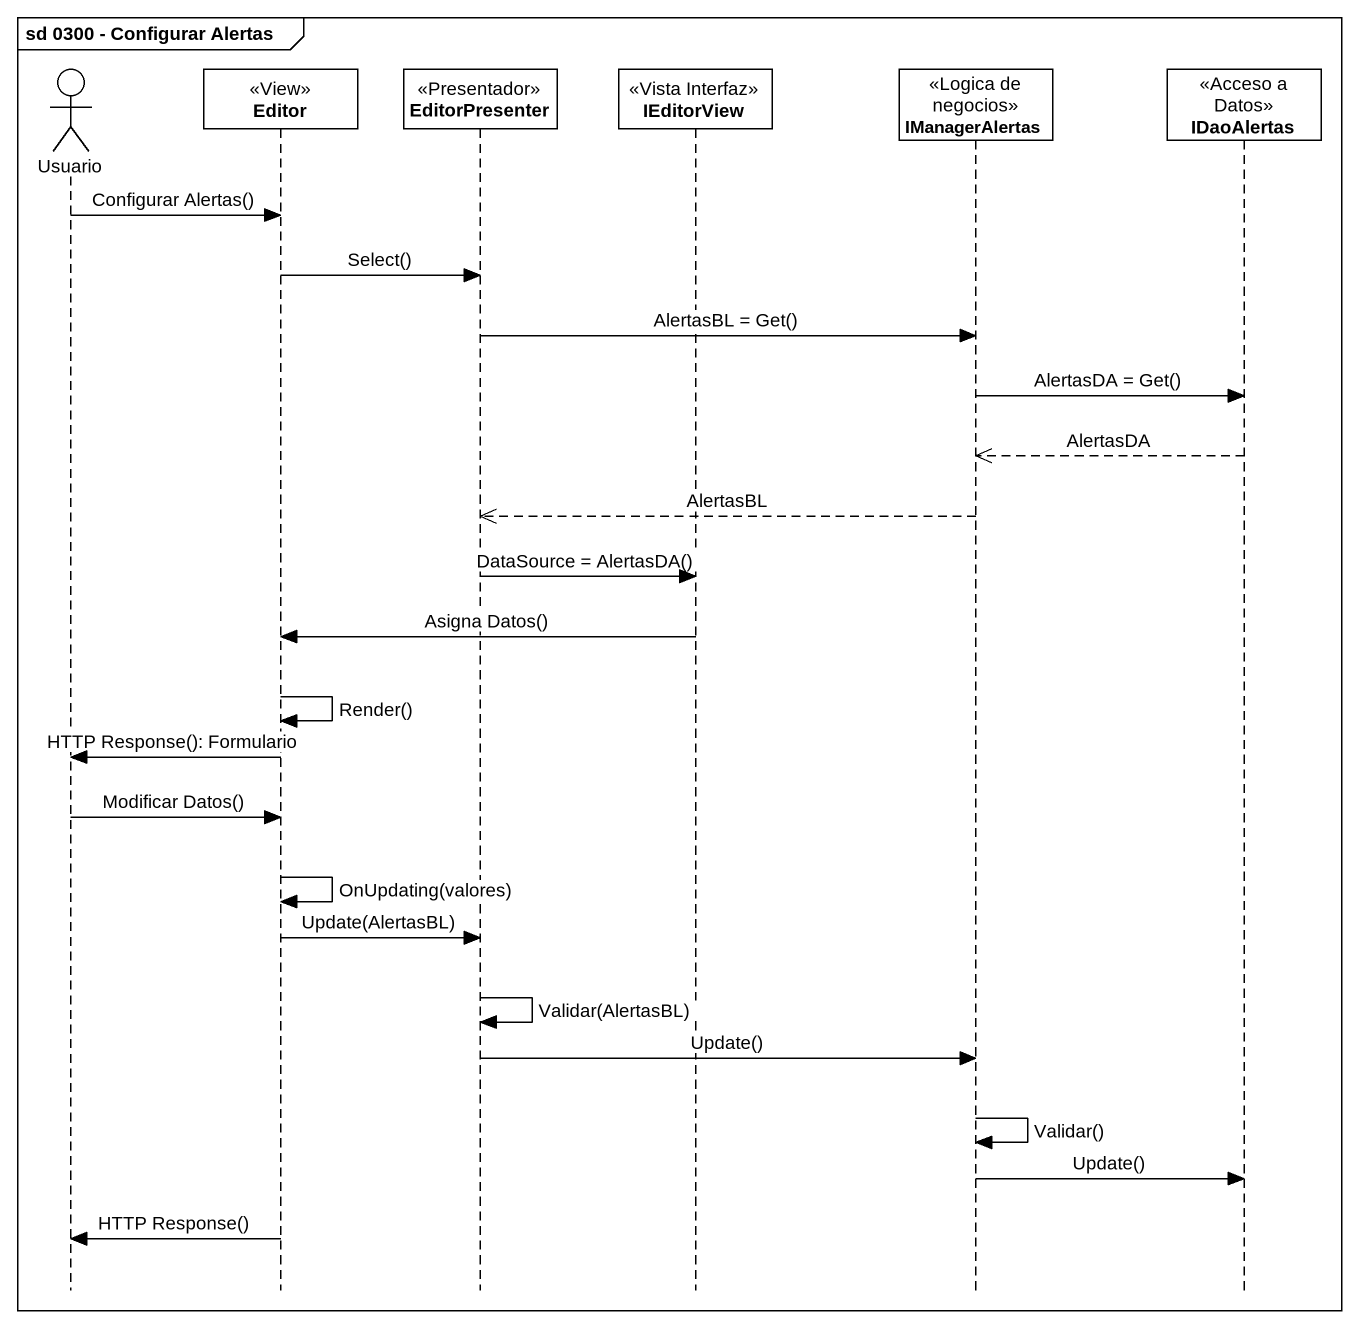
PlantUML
@startuml
mainframe sd 0300 - Configurar Alertas
hide footbox
actor Usuario
participant Editor <<View>>
participant EditorPresenter <<Presentador>>
participant IEditorView <<Vista Interfaz>>
participant IManagerAlertas <<Logica de negocios>>
participant IDaoAlertas <<Acceso a Datos>>

Usuario -> Editor : Configurar Alertas()
Editor -> EditorPresenter : Select()
EditorPresenter -> IManagerAlertas : AlertasBL = Get()
IManagerAlertas -> IDaoAlertas : AlertasDA = Get()
IDaoAlertas -->> IManagerAlertas : AlertasDA
IManagerAlertas -->> EditorPresenter : AlertasBL
EditorPresenter -> IEditorView : DataSource = AlertasDA()
IEditorView -> Editor : Asigna Datos()
Editor -> Editor : Render()
Editor -> Usuario : HTTP Response(): Formulario
Usuario -> Editor : Modificar Datos()
Editor -> Editor : OnUpdating(valores)
Editor -> EditorPresenter : Update(AlertasBL)
EditorPresenter -> EditorPresenter : Validar(AlertasBL)
EditorPresenter -> IManagerAlertas : Update()
IManagerAlertas -> IManagerAlertas : Validar()
IManagerAlertas -> IDaoAlertas : Update()
Editor -> Usuario : HTTP Response()
@enduml
